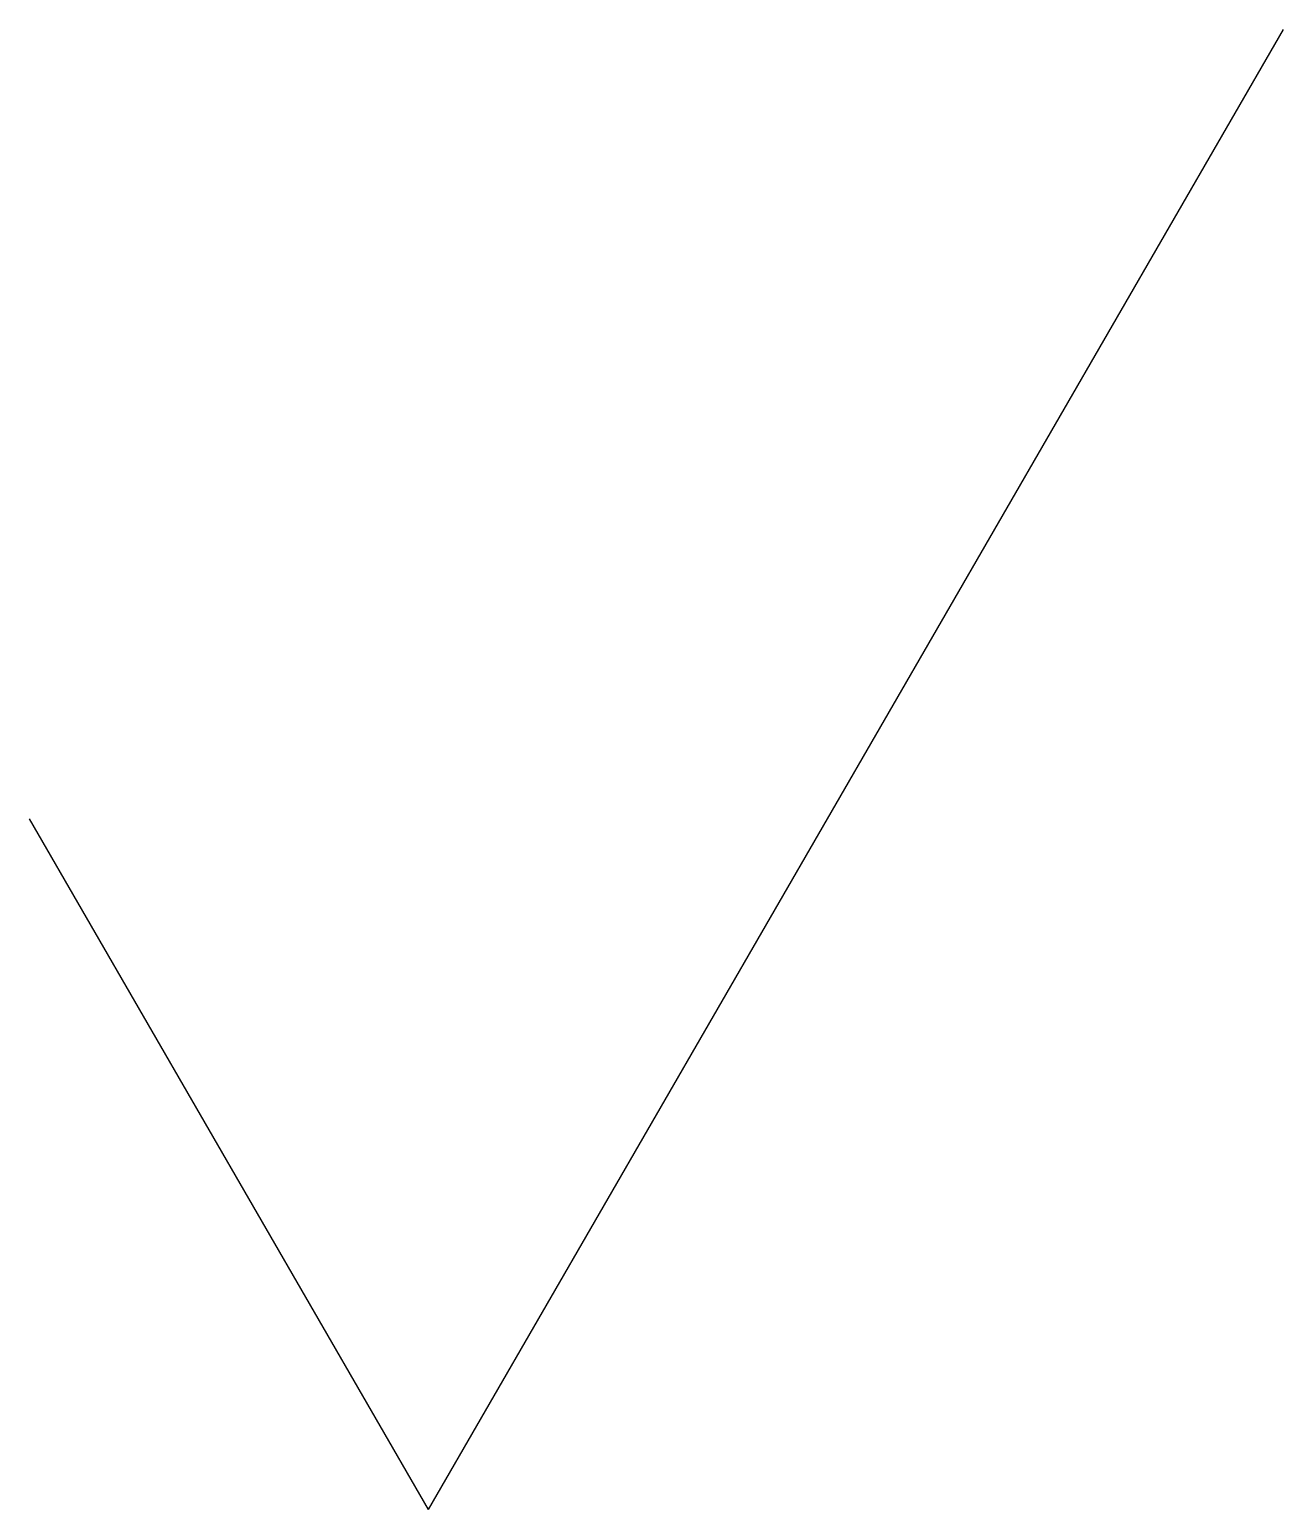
# Model space of a CAD drawing. Header units: millimetres. Extents: x -2.02 to 4.33, y 0 to 7.5.
import ezdxf

# ---------------------------------------------------------------- set-up
doc = ezdxf.new("R2010")
doc.units = ezdxf.units.MM
doc.layers.add('21-CHROP', color=21, linetype='Continuous', lineweight=25)

msp = doc.modelspace()

# ---------------------------------------------------------------- linework, layer by layer
at = {"layer": '21-CHROP'}
for q in [(4.3301, 7.5), (-2.0207, 3.5)]:
    msp.add_line((0, 0), q, dxfattribs=at)

doc.saveas('drawing.dxf')
